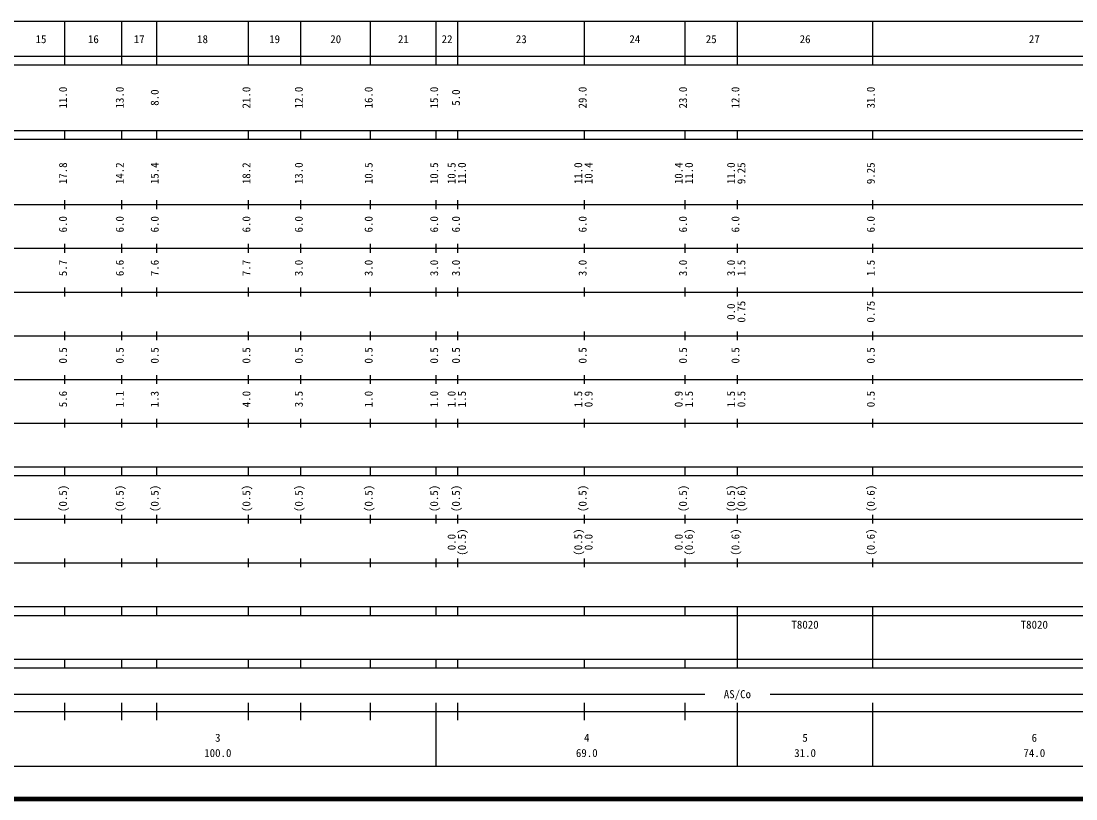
# Model space of a CAD drawing. Units: millimetres on the paper, enlarged 1000 times. Extents: x 40000 to 680000, y 20000 to 380000.
# Drawn here: x 272945 to 514522, y 20000 to 198000 of the extents above; entities that cross this region are included whole.
import ezdxf
from ezdxf.enums import TextEntityAlignment as Align

# ---------------------------------------------------------------- set-up
doc = ezdxf.new("R2010")
doc.units = ezdxf.units.MM
doc.header["$LTSCALE"] = 1000
doc.layers.add('M-TTL', color=2, linetype='Continuous', lineweight=140)
doc.layers.add('M-TTL-BAND', color=7, linetype='Continuous', lineweight=25)
doc.styles.add('ＭＳ ゴシック', font='')
doc.styles.get('ＭＳ ゴシック').set_extended_font_data('MS Gothic')

msp = doc.modelspace()

# ---------------------------------------------------------------- linework, layer by layer
at = {"layer": 'M-TTL'}
msp.add_line((40000, 20000), (680000, 20000), dxfattribs=at)
at = {"layer": 'M-TTL-BAND'}
for p, q in [((68000, 198000), (579000, 198000)), ((283000, 188000), (283000, 198000)), ((296000, 188000), (296000, 198000)), ((304000, 188000), (304000, 198000)), ((325000, 188000), (325000, 198000)), ((337000, 188000), (337000, 198000)), ((353000, 188000), (353000, 198000)), ((368000, 188000), (368000, 198000)), ((373000, 188000), (373000, 198000)), ((402000, 188000), (402000, 198000)), ((425000, 188000), (425000, 198000)), ((437000, 188000), (437000, 198000)), ((468000, 188000), (468000, 198000)), ((40000, 190000), (579000, 190000)), ((40000, 188000), (579000, 188000)), ((40000, 173000), (579000, 173000)), ((283000, 171000), (283000, 173000)), ((296000, 171000), (296000, 173000)), ((304000, 171000), (304000, 173000)), ((325000, 171000), (325000, 173000)), ((337000, 171000), (337000, 173000)), ((353000, 171000), (353000, 173000)), ((368000, 171000), (368000, 173000)), ((373000, 171000), (373000, 173000)), ((402000, 171000), (402000, 173000)), ((425000, 171000), (425000, 173000)), ((437000, 171000), (437000, 173000)), ((468000, 171000), (468000, 173000)), ((40000, 171000), (579000, 171000)), ((40000, 156000), (579000, 156000)), ((283000, 155000), (283000, 157000)), ((296000, 155000), (296000, 157000)), ((304000, 155000), (304000, 157000)), ((325000, 155000), (325000, 157000)), ((337000, 155000), (337000, 157000)), ((353000, 155000), (353000, 157000)), ((368000, 155000), (368000, 157000)), ((373000, 155000), (373000, 157000)), ((402000, 155000), (402000, 157000)), ((425000, 155000), (425000, 157000)), ((437000, 155000), (437000, 157000)), ((468000, 155000), (468000, 157000)), ((46000, 146000), (579000, 146000)), ((283000, 145000), (283000, 147000)), ((296000, 145000), (296000, 147000)), ((304000, 145000), (304000, 147000)), ((325000, 145000), (325000, 147000)), ((337000, 145000), (337000, 147000)), ((353000, 145000), (353000, 147000)), ((368000, 145000), (368000, 147000)), ((373000, 145000), (373000, 147000)), ((402000, 145000), (402000, 147000)), ((425000, 145000), (425000, 147000)), ((437000, 145000), (437000, 147000)), ((468000, 145000), (468000, 147000)), ((52000, 136000), (579000, 136000)), ((283000, 135000), (283000, 137000)), ((296000, 135000), (296000, 137000)), ((304000, 135000), (304000, 137000)), ((325000, 135000), (325000, 137000)), ((337000, 135000), (337000, 137000)), ((353000, 135000), (353000, 137000)), ((368000, 135000), (368000, 137000)), ((373000, 135000), (373000, 137000)), ((402000, 135000), (402000, 137000)), ((425000, 135000), (425000, 137000)), ((437000, 135000), (437000, 137000)), ((468000, 135000), (468000, 137000)), ((46000, 126000), (579000, 126000)), ((283000, 125000), (283000, 127000)), ((296000, 125000), (296000, 127000)), ((304000, 125000), (304000, 127000)), ((325000, 125000), (325000, 127000)), ((337000, 125000), (337000, 127000)), ((353000, 125000), (353000, 127000)), ((368000, 125000), (368000, 127000)), ((373000, 125000), (373000, 127000)), ((402000, 125000), (402000, 127000)), ((425000, 125000), (425000, 127000)), ((437000, 125000), (437000, 127000)), ((468000, 125000), (468000, 127000)), ((52000, 116000), (579000, 116000)), ((283000, 115000), (283000, 117000)), ((296000, 115000), (296000, 117000)), ((304000, 115000), (304000, 117000)), ((325000, 115000), (325000, 117000)), ((337000, 115000), (337000, 117000)), ((353000, 115000), (353000, 117000)), ((368000, 115000), (368000, 117000)), ((373000, 115000), (373000, 117000)), ((402000, 115000), (402000, 117000)), ((425000, 115000), (425000, 117000)), ((437000, 115000), (437000, 117000)), ((468000, 115000), (468000, 117000)), ((283000, 105000), (283000, 107000)), ((296000, 105000), (296000, 107000)), ((304000, 105000), (304000, 107000)), ((325000, 105000), (325000, 107000)), ((337000, 105000), (337000, 107000)), ((353000, 105000), (353000, 107000)), ((368000, 105000), (368000, 107000)), ((373000, 105000), (373000, 107000)), ((402000, 105000), (402000, 107000)), ((425000, 105000), (425000, 107000)), ((437000, 105000), (437000, 107000)), ((468000, 105000), (468000, 107000)), ((46000, 106000), (579000, 106000)), ((40000, 96000), (579000, 96000)), ((283000, 94000), (283000, 96000)), ((296000, 94000), (296000, 96000)), ((304000, 94000), (304000, 96000)), ((325000, 94000), (325000, 96000)), ((337000, 94000), (337000, 96000)), ((353000, 94000), (353000, 96000)), ((368000, 94000), (368000, 96000)), ((373000, 94000), (373000, 96000)), ((402000, 94000), (402000, 96000)), ((425000, 94000), (425000, 96000)), ((437000, 94000), (437000, 96000)), ((468000, 94000), (468000, 96000)), ((40000, 94000), (579000, 94000)), ((283000, 83000), (283000, 85000)), ((296000, 83000), (296000, 85000)), ((304000, 83000), (304000, 85000)), ((325000, 83000), (325000, 85000)), ((337000, 83000), (337000, 85000)), ((353000, 83000), (353000, 85000)), ((368000, 83000), (368000, 85000)), ((373000, 83000), (373000, 85000)), ((402000, 83000), (402000, 85000)), ((425000, 83000), (425000, 85000)), ((437000, 83000), (437000, 85000)), ((468000, 83000), (468000, 85000)), ((49000, 84000), (579000, 84000)), ((283000, 73000), (283000, 75000)), ((296000, 73000), (296000, 75000)), ((304000, 73000), (304000, 75000)), ((325000, 73000), (325000, 75000)), ((337000, 73000), (337000, 75000)), ((353000, 73000), (353000, 75000)), ((368000, 73000), (368000, 75000)), ((373000, 73000), (373000, 75000)), ((402000, 73000), (402000, 75000)), ((425000, 73000), (425000, 75000)), ((437000, 73000), (437000, 75000)), ((468000, 73000), (468000, 75000)), ((40000, 74000), (579000, 74000)), ((40000, 64000), (579000, 64000)), ((283000, 62000), (283000, 64000)), ((296000, 62000), (296000, 64000)), ((304000, 62000), (304000, 64000)), ((325000, 62000), (325000, 64000)), ((337000, 62000), (337000, 64000)), ((353000, 62000), (353000, 64000)), ((368000, 62000), (368000, 64000)), ((373000, 62000), (373000, 64000)), ((402000, 62000), (402000, 64000)), ((425000, 62000), (425000, 64000)), ((437000, 62000), (437000, 64000)), ((468000, 62000), (468000, 64000)), ((40000, 62000), (579000, 62000)), ((437000, 52000), (437000, 62000)), ((468000, 52000), (468000, 62000)), ((468000, 52000), (468000, 62000)), ((40000, 52000), (579000, 52000)), ((283000, 50000), (283000, 52000)), ((296000, 50000), (296000, 52000)), ((304000, 50000), (304000, 52000)), ((325000, 50000), (325000, 52000)), ((337000, 50000), (337000, 52000)), ((353000, 50000), (353000, 52000)), ((368000, 50000), (368000, 52000)), ((373000, 50000), (373000, 52000)), ((402000, 50000), (402000, 52000)), ((425000, 50000), (425000, 52000)), ((437000, 50000), (437000, 52000)), ((468000, 50000), (468000, 52000)), ((40000, 50000), (579000, 50000)), ((71000, 44000), (429500, 44000)), ((444500, 44000), (534500, 44000)), ((283000, 38000), (283000, 42000)), ((296000, 38000), (296000, 42000)), ((304000, 38000), (304000, 42000)), ((325000, 38000), (325000, 42000)), ((337000, 38000), (337000, 42000)), ((353000, 38000), (353000, 42000)), ((368000, 27500), (368000, 42000)), ((373000, 38000), (373000, 42000)), ((402000, 38000), (402000, 42000)), ((425000, 38000), (425000, 42000)), ((437000, 27500), (437000, 42000)), ((468000, 27500), (468000, 42000)), ((40000, 40000), (579000, 40000)), ((68000, 27500), (579000, 27500))]:
    msp.add_line(p, q, dxfattribs=at)

# ---------------------------------------------------------------- texts
at = {"layer": 'M-TTL-BAND', "style": 'ＭＳ ゴシック'}
for s, p in [('15', (277500, 192405)), ('16', (289500, 192405)), ('17', (300000, 192405)), ('18', (314500, 192405)), ('19', (331000, 192405)), ('20', (345000, 192405)), ('21', (360500, 192405)), ('22', (370500, 192405)), ('23', (387500, 192405)), ('24', (413500, 192405)), ('25', (431000, 192405)), ('26', (452500, 192405)), ('27', (505000, 192405)), ('AS/Co', (437000, 42500)), ('3', (318000, 32523)), ('4', (402500, 32523)), ('5', (452500, 32523)), ('6', (505000, 32523)), ('100.0', (318000, 29033)), ('69.0', (402500, 29033)), ('31.0', (452500, 29033)), ('74.0', (505000, 29033))]:
    msp.add_text(s, height=1833, dxfattribs=at).set_placement(p, align=Align.BOTTOM_CENTER)
for s, p in [('11.0', (284000, 180500)), ('13.0', (297000, 180500)), ('8.0', (305000, 180500)), ('21.0', (326000, 180500)), ('12.0', (338000, 180500)), ('16.0', (354000, 180500)), ('15.0', (369000, 180500)), ('5.0', (374000, 180500)), ('29.0', (403000, 180500)), ('23.0', (426000, 180500)), ('12.0', (438000, 180500)), ('31.0', (469000, 180500)), ('17.8', (284000, 163174)), ('14.2', (297000, 163174)), ('15.4', (305000, 163174)), ('18.2', (326000, 163174)), ('13.0', (338000, 163174)), ('10.5', (354000, 163174)), ('10.5', (369000, 163174)), ('10.5', (373000, 163174)), ('11.0', (375370, 163174)), ('11.0', (402000, 163174)), ('10.4', (404370, 163174)), ('10.4', (425000, 163174)), ('11.0', (427370, 163174)), ('11.0', (437000, 163174)), ('9.25', (439370, 163174)), ('9.25', (469000, 163174)), ('6.0', (284000, 151500)), ('6.0', (297000, 151500)), ('6.0', (305000, 151500)), ('6.0', (326000, 151500)), ('6.0', (338000, 151500)), ('6.0', (354000, 151500)), ('6.0', (369000, 151500)), ('6.0', (374000, 151500)), ('6.0', (403000, 151500)), ('6.0', (426000, 151500)), ('6.0', (438000, 151500)), ('6.0', (469000, 151500)), ('5.7', (284000, 141500)), ('6.6', (297000, 141500)), ('7.6', (305000, 141500)), ('7.7', (326000, 141500)), ('3.0', (338000, 141500)), ('3.0', (354000, 141500)), ('3.0', (369000, 141500)), ('3.0', (374000, 141500)), ('3.0', (403000, 141500)), ('3.0', (426000, 141500)), ('3.0', (437000, 141500)), ('1.5', (439370, 141500)), ('1.5', (469000, 141500)), ('0.0', (437000, 131500)), ('0.75', (439370, 131500)), ('0.75', (469000, 131500)), ('0.5', (284000, 121500)), ('0.5', (297000, 121500)), ('0.5', (305000, 121500)), ('0.5', (326000, 121500)), ('0.5', (338000, 121500)), ('0.5', (354000, 121500)), ('0.5', (369000, 121500)), ('0.5', (374000, 121500)), ('0.5', (403000, 121500)), ('0.5', (426000, 121500)), ('0.5', (438000, 121500)), ('0.5', (469000, 121500)), ('5.6', (284000, 111500)), ('1.1', (297000, 111500)), ('1.3', (305000, 111500)), ('4.0', (326000, 111500)), ('3.5', (338000, 111500)), ('1.0', (354000, 111500)), ('1.0', (369000, 111500)), ('1.0', (373000, 111500)), ('1.5', (375370, 111500)), ('1.5', (402000, 111500)), ('0.9', (404370, 111500)), ('0.9', (425000, 111500)), ('1.5', (427370, 111500)), ('1.5', (437000, 111500)), ('0.5', (439370, 111500)), ('0.5', (469000, 111500)), ('(0.5)', (284000, 88764)), ('(0.5)', (297000, 88764)), ('(0.5)', (305000, 88764)), ('(0.5)', (326000, 88764)), ('(0.5)', (338000, 88764)), ('(0.5)', (354000, 88764)), ('(0.5)', (369000, 88764)), ('(0.5)', (374000, 88764)), ('(0.5)', (403000, 88764)), ('(0.5)', (426000, 88764)), ('(0.5)', (437000, 88764)), ('(0.6)', (439370, 88764)), ('(0.6)', (469000, 88764)), ('0.0', (373000, 78764)), ('(0.5)', (375370, 78764)), ('(0.5)', (402000, 78764)), ('0.0', (404370, 78764)), ('0.0', (425000, 78764)), ('(0.6)', (427370, 78764)), ('(0.6)', (438000, 78764)), ('(0.6)', (469000, 78764))]:
    msp.add_text(s, height=1833, rotation=90, dxfattribs=at).set_placement(p, align=Align.BOTTOM_CENTER)
for p in [(449375, 58405), (501875, 58405)]:
    msp.add_text('T8020', height=1833, dxfattribs=at).set_placement(p, align=Align.BOTTOM_LEFT)

doc.saveas('drawing.dxf')
